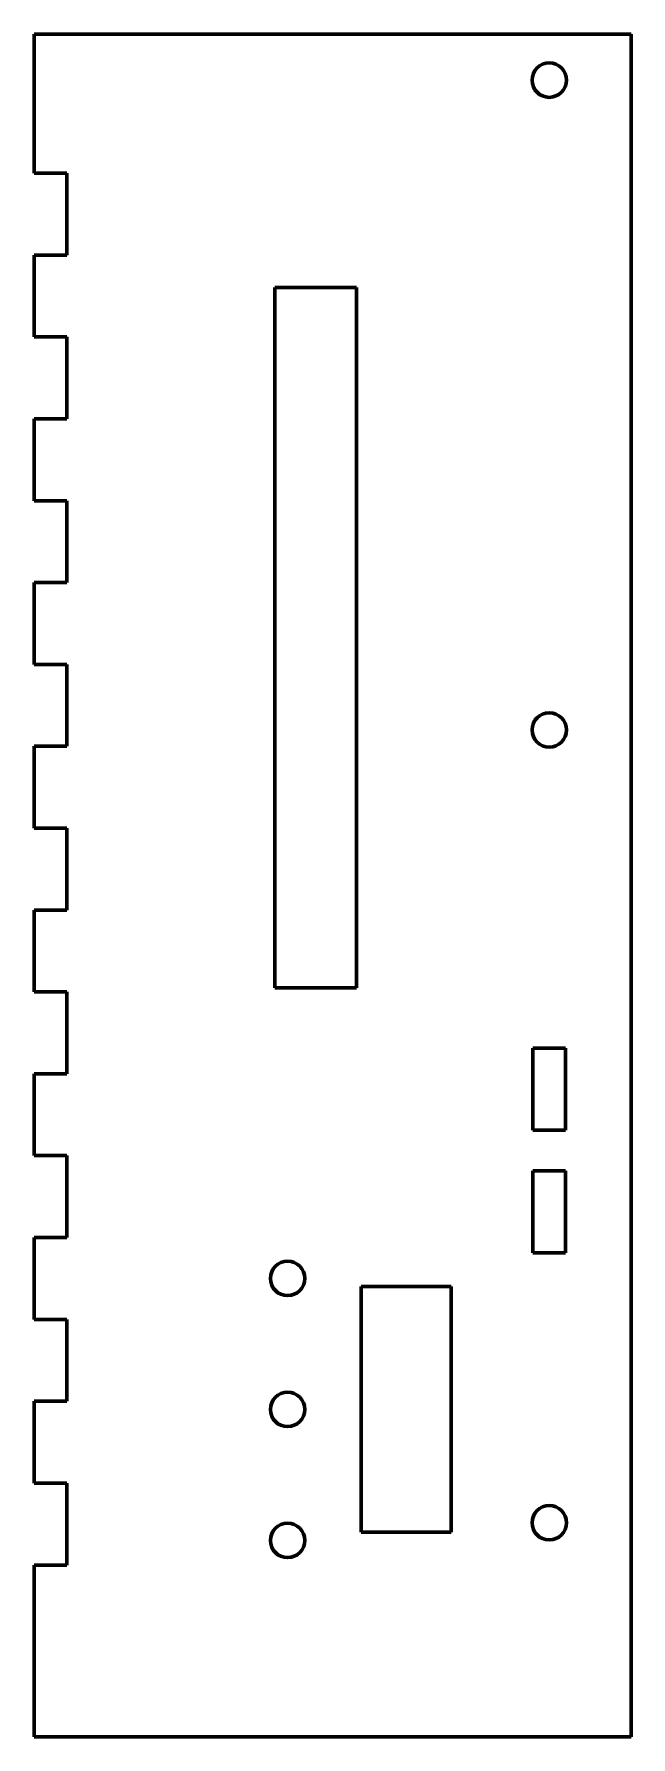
# Model space of a CAD drawing. Header units: millimetres. Extents: x -190 to -117, y 58 to 266.
import ezdxf

# ---------------------------------------------------------------- set-up
doc = ezdxf.new("R2010")
doc.units = ezdxf.units.MM
doc.linetypes.add('K5LT_BASIC', pattern=[0])
doc.layers.add('Системный слой', color=7, linetype='Continuous')

msp = doc.modelspace()

# ---------------------------------------------------------------- linework, layer by layer
at = {"layer": 'Системный слой', "color": 143, "linetype": 'K5LT_BASIC', "lineweight": 60, "true_color": 0x33acca}
for p, q in [((-189.84, 265.87), (-116.84, 265.87)), ((-189.84, 248.87), (-189.84, 265.87)), ((-116.84, 265.87), (-116.84, 57.87)), ((-185.84, 248.87), (-189.84, 248.87)), ((-185.84, 238.87), (-185.84, 248.87)), ((-189.84, 238.87), (-185.84, 238.87)), ((-189.84, 228.87), (-189.84, 238.87)), ((-160.41, 149.37), (-160.41, 234.93)), ((-160.41, 234.93), (-150.41, 234.93)), ((-150.41, 234.93), (-150.41, 149.37)), ((-185.84, 228.87), (-189.84, 228.87)), ((-185.84, 218.87), (-185.84, 228.87)), ((-189.84, 218.87), (-185.84, 218.87)), ((-189.84, 208.87), (-189.84, 218.87)), ((-185.84, 208.87), (-189.84, 208.87)), ((-185.84, 198.87), (-185.84, 208.87)), ((-189.84, 198.87), (-185.84, 198.87)), ((-189.84, 188.87), (-189.84, 198.87)), ((-185.84, 188.87), (-189.84, 188.87)), ((-185.84, 178.87), (-185.84, 188.87)), ((-189.84, 178.87), (-185.84, 178.87)), ((-189.84, 168.87), (-189.84, 178.87)), ((-185.84, 168.87), (-189.84, 168.87)), ((-185.84, 158.87), (-185.84, 168.87)), ((-189.84, 158.87), (-185.84, 158.87)), ((-189.84, 148.87), (-189.84, 158.87)), ((-185.84, 148.87), (-189.84, 148.87)), ((-185.84, 138.87), (-185.84, 148.87)), ((-150.41, 149.37), (-160.41, 149.37)), ((-128.84, 132), (-128.84, 142)), ((-128.84, 142), (-124.84, 142)), ((-124.84, 142), (-124.84, 132)), ((-189.84, 128.87), (-189.84, 138.87)), ((-189.84, 138.87), (-185.84, 138.87)), ((-124.84, 132), (-128.84, 132)), ((-185.84, 128.87), (-189.84, 128.87)), ((-185.84, 118.87), (-185.84, 128.87)), ((-128.84, 117), (-128.84, 127)), ((-128.84, 127), (-124.84, 127)), ((-124.84, 127), (-124.84, 117)), ((-189.84, 118.87), (-185.84, 118.87)), ((-189.84, 108.87), (-189.84, 118.87)), ((-124.84, 117), (-128.84, 117)), ((-149.84, 112.87), (-138.84, 112.87)), ((-149.84, 82.87), (-149.84, 112.87)), ((-138.84, 112.87), (-138.84, 82.87)), ((-185.84, 108.87), (-189.84, 108.87)), ((-185.84, 98.87), (-185.84, 108.87)), ((-189.84, 98.87), (-185.84, 98.87)), ((-189.84, 88.87), (-189.84, 98.87)), ((-185.84, 88.87), (-189.84, 88.87)), ((-185.84, 78.87), (-185.84, 88.87)), ((-138.84, 82.87), (-149.84, 82.87)), ((-189.84, 78.87), (-185.84, 78.87)), ((-189.84, 57.87), (-189.84, 78.87)), ((-189.84, 57.87), (-116.84, 57.87))]:
    msp.add_line(p, q, dxfattribs=at)
for centre in [(-126.84, 260.24), (-126.84, 180.87), (-158.84, 113.87), (-158.84, 97.87), (-126.84, 84.03), (-158.84, 81.87)]:
    msp.add_circle(centre, 2.1, dxfattribs=at)

doc.saveas('drawing.dxf')
